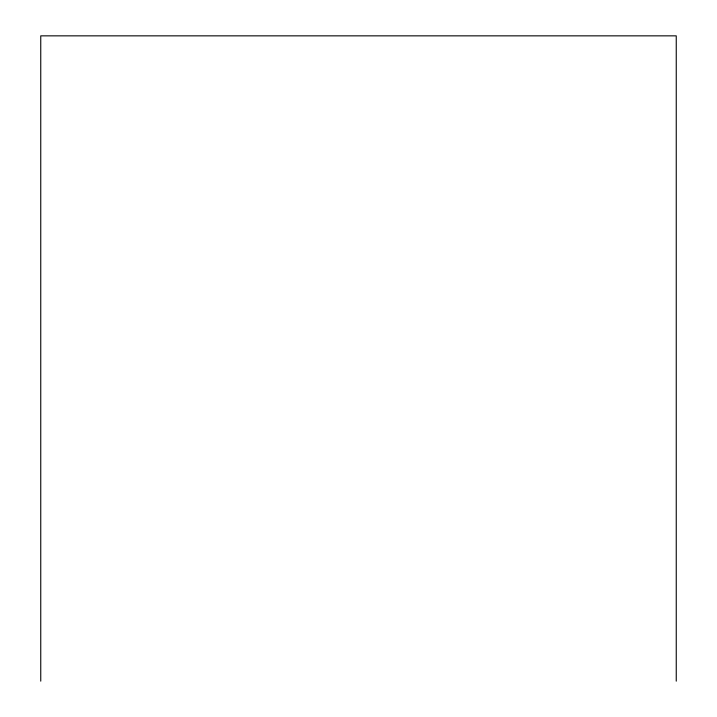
<?xml version="1.0" encoding="UTF-8"?>
<svg xmlns="http://www.w3.org/2000/svg" width="717" height="717" viewBox="0 0 717 717"><rect width="100%" height="100%" fill="white"/><g stroke="black" fill="none" stroke-linecap="round" stroke-linejoin="round"><path stroke-width="1.08" d="M676.248 681.15L676.248 35.85L40.752 35.85L40.752 681.15"/></g></svg>
